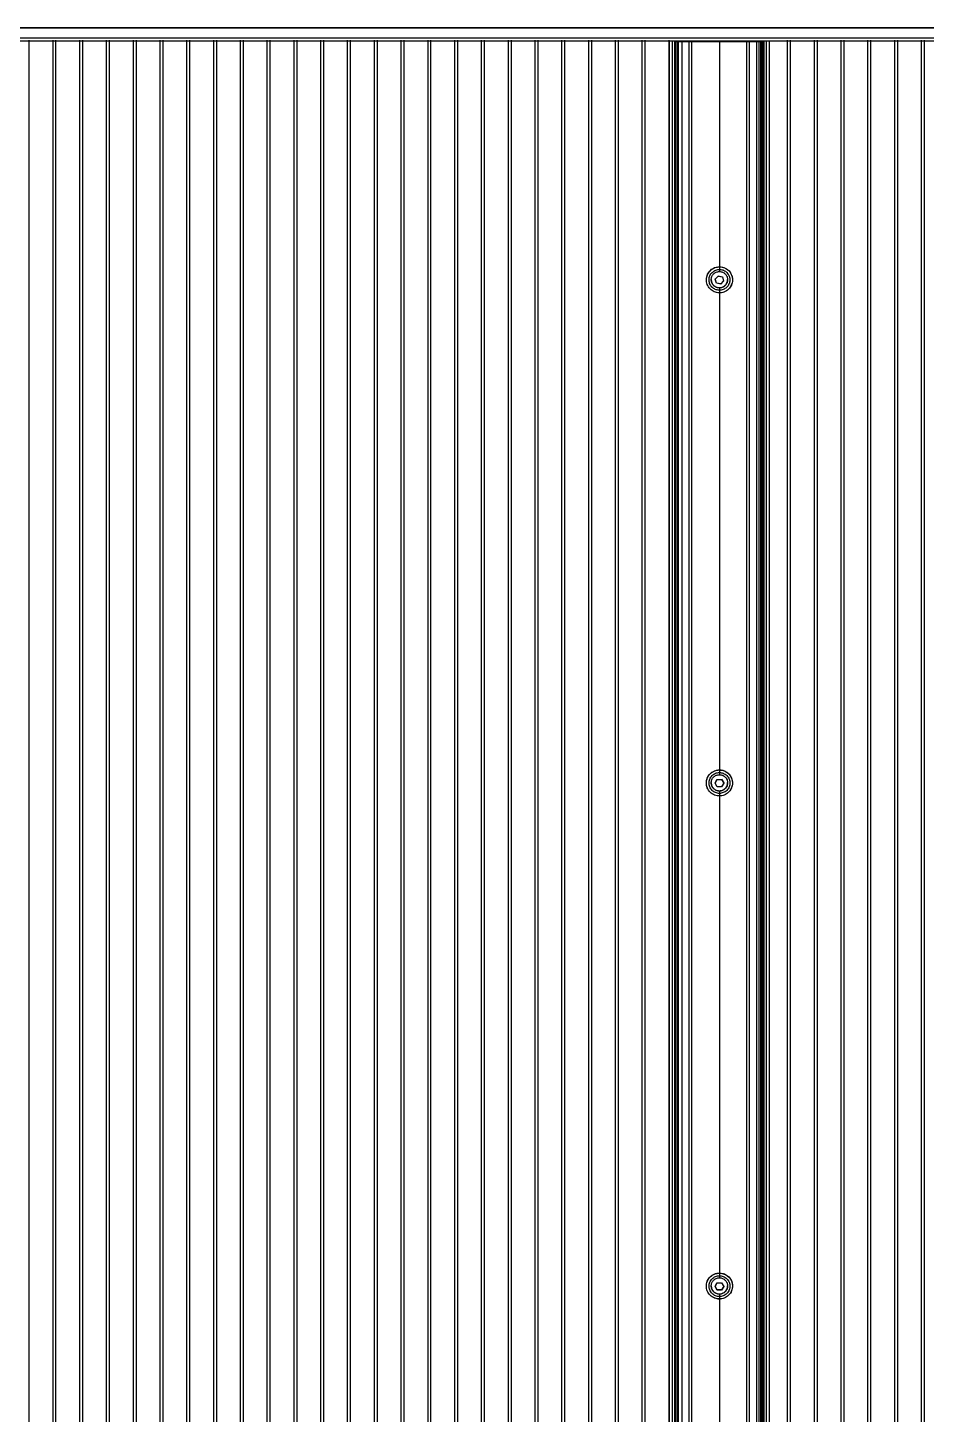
# Model space of a CAD drawing. Header units: millimetres. Extents: x 4625 to 14334, y 16216 to 31562.
# Drawn here: x 8876 to 9480, y 29650 to 30581 of the extents above; entities that cross this region are included whole.
import ezdxf

# ---------------------------------------------------------------- set-up
doc = ezdxf.new("R2010")
doc.units = ezdxf.units.MM
doc.header["$LTSCALE"] = 3
doc.layers.add('Default', color=7, linetype='Continuous')

msp = doc.modelspace()

# ---------------------------------------------------------------- linework, layer by layer
at = {"layer": 'Default'}
for p, q in [((11009.31, 30574), (8508.31, 30574)), ((8536.34, 30581.09), (10980.55, 30581.09)), ((10980.28, 30581.08), (8536.57, 30581.08)), ((11009.31, 30572), (8508.31, 30572)), ((8876.97, 28753.18), (8876.97, 30572.74)), ((8892.97, 28753.18), (8892.97, 30572.74)), ((8894.97, 28753.18), (8894.97, 30572.74)), ((8910.97, 28753.18), (8910.97, 30572.74)), ((8912.97, 28753.18), (8912.97, 30572.74)), ((8928.97, 28753.18), (8928.97, 30572.74)), ((8930.97, 28753.18), (8930.97, 30572.74)), ((8946.97, 28753.18), (8946.97, 30572.74)), ((8948.97, 28753.18), (8948.97, 30572.74)), ((8964.97, 28753.18), (8964.97, 30572.74)), ((8966.97, 28753.18), (8966.97, 30572.74)), ((8982.97, 28753.18), (8982.97, 30572.74)), ((8984.97, 28753.18), (8984.97, 30572.74)), ((9000.97, 28753.18), (9000.97, 30572.74)), ((9002.97, 28753.18), (9002.97, 30572.74)), ((9018.97, 28753.18), (9018.97, 30572.74)), ((9020.97, 28753.18), (9020.97, 30572.74)), ((9036.97, 28753.18), (9036.97, 30572.74)), ((9038.97, 28753.18), (9038.97, 30572.74)), ((9054.97, 28753.18), (9054.97, 30572.74)), ((9056.97, 28753.18), (9056.97, 30572.74)), ((9072.97, 28753.18), (9072.97, 30572.74)), ((9074.97, 28753.18), (9074.97, 30572.74)), ((9090.97, 28753.18), (9090.97, 30572.74)), ((9092.97, 28753.18), (9092.97, 30572.74)), ((9108.97, 28753.18), (9108.97, 30572.74)), ((9110.97, 28753.18), (9110.97, 30572.74)), ((9126.97, 28753.18), (9126.97, 30572.74)), ((9128.97, 28753.18), (9128.97, 30572.74)), ((9144.97, 28753.18), (9144.97, 30572.74)), ((9146.97, 28753.18), (9146.97, 30572.74)), ((9162.97, 28753.18), (9162.97, 30572.74)), ((9164.97, 28753.18), (9164.97, 30572.74)), ((9180.97, 28753.18), (9180.97, 30572.74)), ((9182.97, 28753.18), (9182.97, 30572.74)), ((9198.97, 28753.18), (9198.97, 30572.74)), ((9200.97, 28753.18), (9200.97, 30572.74)), ((9216.97, 28753.18), (9216.97, 30572.74)), ((9218.97, 28753.18), (9218.97, 30572.74)), ((9234.97, 28753.18), (9234.97, 30572.74)), ((9236.97, 28753.18), (9236.97, 30572.74)), ((9252.97, 28753.18), (9252.97, 30572.74)), ((9254.97, 28753.18), (9254.97, 30572.74)), ((9270.97, 28753.18), (9270.97, 30572.74)), ((9272.97, 28753.18), (9272.97, 30572.74)), ((9288.97, 28753.18), (9288.97, 30572.74)), ((9290.97, 28753.18), (9290.97, 30572.74)), ((9306.97, 28753.18), (9306.97, 30572.74)), ((9307.31, 28753.04), (9307.31, 30572.6)), ((9309.31, 28752.59), (9309.31, 30572.14)), ((9310.81, 28752.16), (9310.81, 30571.71)), ((9310.92, 28752.45), (9310.92, 30572)), ((9311.61, 28752.09), (9311.61, 30571.64)), ((9312.56, 28752.45), (9312.56, 30572)), ((9312.56, 28752.25), (9312.56, 30571.8)), ((9313.31, 28752.45), (9313.31, 30572)), ((9315.81, 28752.34), (9315.81, 30571.9)), ((9320.56, 28752.17), (9320.56, 30571.72)), ((9322.31, 28752.17), (9322.31, 30571.73)), ((9340.81, 30571.45), (9340.81, 30417.32)), ((9359.31, 28752.17), (9359.31, 30571.73)), ((9361.06, 28752.17), (9361.06, 30571.72)), ((9365.81, 30571.9), (9365.81, 28752.34)), ((9367.31, 30572), (9367.31, 28752.45)), ((9368.31, 30572), (9368.31, 28752.45)), ((9368.56, 28752.48), (9368.56, 30572.04)), ((9369.06, 28752.45), (9369.06, 30572)), ((9369.06, 28752.25), (9369.06, 30571.8)), ((9370, 28752.09), (9370, 30571.64)), ((9370.69, 30572), (9370.69, 28752.45)), ((9370.81, 28752.16), (9370.81, 30571.71)), ((9372.31, 30572.14), (9372.31, 28752.59)), ((9374.31, 30572.6), (9374.31, 28753.04)), ((9386.64, 28753.18), (9386.64, 30572.74)), ((9388.64, 28753.18), (9388.64, 30572.74)), ((9404.64, 28753.18), (9404.64, 30572.74)), ((9406.64, 28753.18), (9406.64, 30572.74)), ((9422.64, 28753.18), (9422.64, 30572.74)), ((9424.64, 28753.18), (9424.64, 30572.74)), ((9440.64, 28753.18), (9440.64, 30572.74)), ((9442.64, 28753.18), (9442.64, 30572.74)), ((9458.64, 28753.18), (9458.64, 30572.74)), ((9460.64, 28753.18), (9460.64, 30572.74)), ((9476.64, 28753.18), (9476.64, 30572.74)), ((9478.64, 28753.18), (9478.64, 30572.74)), ((9338.84, 30409.64), (9337.99, 30412.39)), ((9337.99, 30412.39), (9337.99, 30412.22)), ((9341.66, 30409), (9338.84, 30409.64)), ((9339.96, 30414.5), (9342.77, 30413.86)), ((9340.81, 30406.35), (9340.81, 30079.4)), ((9343.62, 30411.11), (9341.66, 30409)), ((9341.66, 30409), (9341.66, 30408.82)), ((9342.77, 30413.86), (9343.62, 30411.11)), ((9337.92, 30073.83), (9339.36, 30076.32)), ((9339.36, 30071.33), (9337.92, 30073.83)), ((9342.25, 30071.33), (9339.36, 30071.33)), ((9342.25, 30076.32), (9343.69, 30073.83)), ((9343.69, 30073.83), (9342.25, 30071.33)), ((9340.81, 30068.42), (9340.81, 29741.47)), ((9337.92, 29735.9), (9339.36, 29738.4)), ((9339.36, 29733.41), (9337.92, 29735.9)), ((9343.69, 29735.9), (9342.25, 29733.41)), ((9342.25, 29733.41), (9339.36, 29733.41)), ((9339.36, 29733.41), (9339.36, 29733.23)), ((9340.81, 29730.5), (9340.81, 29601.81)), ((9342.25, 29733.41), (9342.25, 29733.23))]:
    msp.add_line(p, q, dxfattribs=at)
for points in [[(9340.81, 30571.45, 0), (9311.61, 30571.64, 0)], [(9358.43, 30571.66, 0), (9323.19, 30571.66, 0)], [(9370, 30571.64, 0), (9340.81, 30571.45, 0)], [(9332.16, 30410.48, 0), (9332.06, 30411.55, 0), (9332.09, 30412.58, 0), (9332.23, 30413.57, 0), (9332.48, 30414.52, 0), (9332.85, 30415.47, 0), (9333.35, 30416.4, 0), (9333.97, 30417.28, 0), (9334.72, 30418.11, 0), (9335.58, 30418.83, 0), (9336.53, 30419.45, 0), (9337.55, 30419.94, 0), (9338.61, 30420.28, 0), (9339.68, 30420.49, 0), (9340.74, 30420.56, 0), (9341.77, 30420.51, 0), (9342.75, 30420.35, 0), (9343.7, 30420.08, 0), (9344.65, 30419.68, 0), (9345.57, 30419.16, 0), (9346.45, 30418.51, 0), (9347.25, 30417.74, 0), (9347.96, 30416.86, 0), (9348.55, 30415.9, 0), (9349.01, 30414.87, 0), (9349.33, 30413.81, 0), (9349.51, 30412.74, 0), (9349.56, 30411.68, 0), (9349.48, 30410.66, 0), (9349.29, 30409.7, 0), (9348.99, 30408.75, 0), (9348.57, 30407.81, 0), (9348.02, 30406.89, 0)], [(9335.31, 30411.84, 0), (9335.33, 30412.37, 0), (9335.41, 30412.9, 0), (9335.54, 30413.43, 0), (9335.73, 30413.94, 0), (9335.96, 30414.44, 0), (9336.24, 30414.9, 0), (9336.57, 30415.33, 0), (9336.92, 30415.72, 0), (9337.31, 30416.07, 0), (9337.74, 30416.39, 0), (9338.21, 30416.67, 0), (9338.7, 30416.91, 0), (9339.22, 30417.09, 0), (9339.75, 30417.22, 0), (9340.28, 30417.3, 0), (9340.81, 30417.32, 0)], [(9340.81, 30417.32, 0), (9341.33, 30417.3, 0), (9341.86, 30417.22, 0), (9342.39, 30417.09, 0), (9342.91, 30416.91, 0), (9343.41, 30416.67, 0), (9343.88, 30416.39, 0), (9344.31, 30416.07, 0), (9344.7, 30415.72, 0), (9345.05, 30415.33, 0), (9345.37, 30414.9, 0), (9345.65, 30414.44, 0), (9345.89, 30413.94, 0), (9346.07, 30413.43, 0), (9346.2, 30412.9, 0), (9346.28, 30412.37, 0), (9346.31, 30411.84, 0)], [(9335.31, 30411.98, 0), (9335.33, 30411.46, 0), (9335.41, 30410.93, 0), (9335.54, 30410.4, 0), (9335.73, 30409.88, 0), (9335.96, 30409.39, 0), (9336.24, 30408.92, 0), (9336.57, 30408.49, 0), (9336.92, 30408.1, 0), (9337.31, 30407.75, 0), (9337.74, 30407.43, 0), (9338.21, 30407.14, 0), (9338.7, 30406.91, 0), (9339.22, 30406.72, 0), (9339.75, 30406.59, 0), (9340.28, 30406.51, 0), (9340.81, 30406.49, 0), (9341.33, 30406.51, 0), (9341.86, 30406.59, 0), (9342.39, 30406.72, 0), (9342.91, 30406.91, 0), (9343.41, 30407.14, 0), (9343.88, 30407.43, 0), (9344.31, 30407.75, 0), (9344.7, 30408.1, 0), (9345.05, 30408.49, 0), (9345.37, 30408.92, 0), (9345.65, 30409.39, 0), (9345.89, 30409.88, 0), (9346.07, 30410.4, 0), (9346.2, 30410.93, 0), (9346.28, 30411.46, 0), (9346.31, 30411.98, 0)], [(9340.81, 30406.35, 0), (9340.28, 30406.38, 0), (9339.75, 30406.45, 0), (9339.22, 30406.58, 0), (9338.7, 30406.77, 0), (9338.21, 30407, 0), (9337.74, 30407.29, 0), (9337.31, 30407.61, 0), (9336.92, 30407.96, 0), (9336.57, 30408.35, 0), (9336.24, 30408.78, 0), (9335.96, 30409.25, 0), (9335.73, 30409.74, 0), (9335.54, 30410.26, 0), (9335.41, 30410.79, 0), (9335.33, 30411.32, 0), (9335.31, 30411.84, 0)], [(9337.99, 30412.22, 0), (9339.96, 30414.33, 0)], [(9338.84, 30409.46, 0), (9337.99, 30412.22, 0)], [(9341.66, 30408.82, 0), (9338.84, 30409.46, 0)], [(9339.96, 30414.33, 0), (9342.77, 30413.68, 0)], [(9346.31, 30411.84, 0), (9346.28, 30411.32, 0), (9346.2, 30410.79, 0), (9346.07, 30410.26, 0), (9345.89, 30409.74, 0), (9345.65, 30409.25, 0), (9345.37, 30408.78, 0), (9345.05, 30408.35, 0), (9344.7, 30407.96, 0), (9344.31, 30407.61, 0), (9343.88, 30407.29, 0), (9343.41, 30407, 0), (9342.91, 30406.77, 0), (9342.39, 30406.58, 0), (9341.86, 30406.45, 0), (9341.33, 30406.38, 0), (9340.81, 30406.35, 0)], [(9343.62, 30410.93, 0), (9341.66, 30408.82, 0)], [(9342.77, 30413.68, 0), (9343.62, 30410.93, 0)], [(9332.8, 30070.38, 0), (9332.42, 30071.41, 0), (9332.18, 30072.45, 0), (9332.07, 30073.47, 0), (9332.07, 30074.46, 0), (9332.2, 30075.48, 0), (9332.46, 30076.52, 0), (9332.85, 30077.55, 0), (9333.39, 30078.54, 0), (9334.06, 30079.47, 0), (9334.85, 30080.3, 0), (9335.74, 30081.03, 0), (9336.71, 30081.62, 0), (9337.73, 30082.08, 0), (9338.77, 30082.4, 0), (9339.8, 30082.58, 0), (9340.81, 30082.64, 0)], [(9340.81, 30082.64, 0), (9341.94, 30082.57, 0), (9343.09, 30082.34, 0), (9344.25, 30081.94, 0), (9345.37, 30081.36, 0), (9346.41, 30080.61, 0), (9347.34, 30079.72, 0), (9348.12, 30078.7, 0), (9348.74, 30077.6, 0), (9349.18, 30076.45, 0), (9349.45, 30075.29, 0), (9349.55, 30074.16, 0), (9349.51, 30073.04, 0), (9349.32, 30071.89, 0), (9348.96, 30070.73, 0), (9348.42, 30069.6, 0), (9347.71, 30068.54, 0)], [(9335.31, 30073.92, 0), (9335.33, 30074.44, 0), (9335.41, 30074.97, 0), (9335.54, 30075.5, 0), (9335.73, 30076.02, 0), (9335.96, 30076.51, 0), (9336.24, 30076.98, 0), (9336.57, 30077.41, 0), (9336.92, 30077.79, 0), (9337.31, 30078.15, 0), (9337.74, 30078.47, 0), (9338.21, 30078.75, 0), (9338.7, 30078.98, 0), (9339.22, 30079.16, 0), (9339.75, 30079.29, 0), (9340.28, 30079.37, 0), (9340.81, 30079.4, 0)], [(9335.31, 30074.06, 0), (9335.33, 30073.53, 0), (9335.41, 30073, 0), (9335.54, 30072.47, 0), (9335.73, 30071.96, 0), (9335.96, 30071.46, 0), (9336.24, 30071, 0), (9336.57, 30070.56, 0), (9336.92, 30070.17, 0), (9337.31, 30069.82, 0), (9337.74, 30069.5, 0), (9338.21, 30069.22, 0), (9338.7, 30068.98, 0), (9339.22, 30068.8, 0), (9339.75, 30068.67, 0), (9340.28, 30068.59, 0), (9340.81, 30068.56, 0), (9341.33, 30068.59, 0), (9341.86, 30068.67, 0), (9342.39, 30068.8, 0), (9342.91, 30068.98, 0), (9343.41, 30069.22, 0), (9343.88, 30069.5, 0), (9344.31, 30069.82, 0), (9344.7, 30070.17, 0), (9345.05, 30070.56, 0), (9345.37, 30071, 0), (9345.65, 30071.46, 0), (9345.89, 30071.96, 0), (9346.07, 30072.47, 0), (9346.2, 30073, 0), (9346.28, 30073.53, 0), (9346.31, 30074.06, 0)], [(9340.81, 30068.42, 0), (9340.28, 30068.45, 0), (9339.75, 30068.53, 0), (9339.22, 30068.66, 0), (9338.7, 30068.84, 0), (9338.21, 30069.08, 0), (9337.74, 30069.36, 0), (9337.31, 30069.68, 0), (9336.92, 30070.04, 0), (9336.57, 30070.42, 0), (9336.24, 30070.86, 0), (9335.96, 30071.32, 0), (9335.73, 30071.82, 0), (9335.54, 30072.33, 0), (9335.41, 30072.86, 0), (9335.33, 30073.39, 0), (9335.31, 30073.92, 0)], [(9337.92, 30073.65, 0), (9339.36, 30076.14, 0)], [(9339.36, 30071.16, 0), (9337.92, 30073.65, 0)], [(9339.36, 30076.14, 0), (9342.25, 30076.14, 0)], [(9342.25, 30071.16, 0), (9339.36, 30071.16, 0)], [(9340.81, 30079.4, 0), (9341.33, 30079.37, 0), (9341.86, 30079.29, 0), (9342.39, 30079.16, 0), (9342.91, 30078.98, 0), (9343.41, 30078.75, 0), (9343.88, 30078.47, 0), (9344.31, 30078.15, 0), (9344.7, 30077.79, 0), (9345.05, 30077.41, 0), (9345.37, 30076.98, 0), (9345.65, 30076.51, 0), (9345.89, 30076.02, 0), (9346.07, 30075.5, 0), (9346.2, 30074.97, 0), (9346.28, 30074.44, 0), (9346.31, 30073.92, 0)], [(9346.31, 30073.92, 0), (9346.28, 30073.39, 0), (9346.2, 30072.86, 0), (9346.07, 30072.33, 0), (9345.89, 30071.82, 0), (9345.65, 30071.32, 0), (9345.37, 30070.86, 0), (9345.05, 30070.42, 0), (9344.7, 30070.04, 0), (9344.31, 30069.68, 0), (9343.88, 30069.36, 0), (9343.41, 30069.08, 0), (9342.91, 30068.84, 0), (9342.39, 30068.66, 0), (9341.86, 30068.53, 0), (9341.33, 30068.45, 0), (9340.81, 30068.42, 0)], [(9342.25, 30076.14, 0), (9343.69, 30073.65, 0)], [(9343.69, 30073.65, 0), (9342.25, 30071.16, 0)], [(9332.12, 29734.97, 0), (9332.06, 29735.82, 0), (9332.08, 29736.66, 0), (9332.2, 29737.53, 0), (9332.4, 29738.41, 0), (9332.71, 29739.29, 0), (9333.11, 29740.14, 0), (9333.62, 29740.96, 0), (9334.22, 29741.73, 0), (9334.9, 29742.43, 0), (9335.66, 29743.04, 0), (9336.47, 29743.57, 0), (9337.33, 29743.99, 0), (9338.2, 29744.32, 0), (9339.08, 29744.54, 0), (9339.96, 29744.67, 0), (9340.81, 29744.72, 0)], [(9340.81, 29744.72, 0), (9341.89, 29744.65, 0), (9343, 29744.44, 0), (9344.11, 29744.07, 0), (9345.19, 29743.54, 0), (9346.2, 29742.86, 0), (9347.12, 29742.03, 0), (9347.91, 29741.08, 0), (9348.55, 29740.05, 0), (9349.03, 29738.96, 0), (9349.36, 29737.85, 0), (9349.52, 29736.75, 0), (9349.55, 29735.68, 0), (9349.44, 29734.59, 0), (9349.19, 29733.48, 0), (9348.77, 29732.38, 0), (9348.2, 29731.31, 0)], [(9335.31, 29735.99, 0), (9335.33, 29736.52, 0), (9335.41, 29737.05, 0), (9335.54, 29737.58, 0), (9335.73, 29738.09, 0), (9335.96, 29738.59, 0), (9336.24, 29739.05, 0), (9336.57, 29739.48, 0), (9336.92, 29739.87, 0), (9337.31, 29740.22, 0), (9337.74, 29740.54, 0), (9338.21, 29740.82, 0), (9338.7, 29741.06, 0), (9339.22, 29741.24, 0), (9339.75, 29741.37, 0), (9340.28, 29741.45, 0), (9340.81, 29741.47, 0)], [(9335.31, 29736.13, 0), (9335.33, 29735.61, 0), (9335.41, 29735.08, 0), (9335.54, 29734.55, 0), (9335.73, 29734.03, 0), (9335.96, 29733.54, 0), (9336.24, 29733.07, 0), (9336.57, 29732.64, 0), (9336.92, 29732.25, 0), (9337.31, 29731.9, 0), (9337.74, 29731.58, 0), (9338.21, 29731.29, 0), (9338.7, 29731.06, 0), (9339.22, 29730.87, 0), (9339.75, 29730.74, 0), (9340.28, 29730.67, 0), (9340.81, 29730.64, 0), (9341.33, 29730.67, 0), (9341.86, 29730.74, 0), (9342.39, 29730.87, 0), (9342.91, 29731.06, 0), (9343.41, 29731.29, 0), (9343.88, 29731.58, 0), (9344.31, 29731.9, 0), (9344.7, 29732.25, 0), (9345.05, 29732.64, 0), (9345.37, 29733.07, 0), (9345.65, 29733.54, 0), (9345.89, 29734.03, 0), (9346.07, 29734.55, 0), (9346.2, 29735.08, 0), (9346.28, 29735.61, 0), (9346.31, 29736.13, 0)], [(9340.81, 29730.5, 0), (9340.28, 29730.53, 0), (9339.75, 29730.6, 0), (9339.22, 29730.73, 0), (9338.7, 29730.92, 0), (9338.21, 29731.15, 0), (9337.74, 29731.44, 0), (9337.31, 29731.76, 0), (9336.92, 29732.11, 0), (9336.57, 29732.5, 0), (9336.24, 29732.93, 0), (9335.96, 29733.4, 0), (9335.73, 29733.89, 0), (9335.54, 29734.41, 0), (9335.41, 29734.94, 0), (9335.33, 29735.47, 0), (9335.31, 29735.99, 0)], [(9337.92, 29735.72, 0), (9339.36, 29738.22, 0)], [(9339.36, 29733.23, 0), (9337.92, 29735.72, 0)], [(9339.36, 29738.22, 0), (9342.25, 29738.22, 0)], [(9340.81, 29741.47, 0), (9341.33, 29741.45, 0), (9341.86, 29741.37, 0), (9342.39, 29741.24, 0), (9342.91, 29741.06, 0), (9343.41, 29740.82, 0), (9343.88, 29740.54, 0), (9344.31, 29740.22, 0), (9344.7, 29739.87, 0), (9345.05, 29739.48, 0), (9345.37, 29739.05, 0), (9345.65, 29738.59, 0), (9345.89, 29738.09, 0), (9346.07, 29737.58, 0), (9346.2, 29737.05, 0), (9346.28, 29736.52, 0), (9346.31, 29735.99, 0)], [(9346.31, 29735.99, 0), (9346.28, 29735.47, 0), (9346.2, 29734.94, 0), (9346.07, 29734.41, 0), (9345.89, 29733.89, 0), (9345.65, 29733.4, 0), (9345.37, 29732.93, 0), (9345.05, 29732.5, 0), (9344.7, 29732.11, 0), (9344.31, 29731.76, 0), (9343.88, 29731.44, 0), (9343.41, 29731.15, 0), (9342.91, 29730.92, 0), (9342.39, 29730.73, 0), (9341.86, 29730.6, 0), (9341.33, 29730.53, 0), (9340.81, 29730.5, 0)], [(9342.25, 29738.22, 0), (9343.69, 29735.72, 0)], [(9343.69, 29735.72, 0), (9342.25, 29733.23, 0)], [(9342.46, 29727.41, 0), (9341.2, 29727.27, 0), (9339.97, 29727.3, 0), (9338.7, 29727.51, 0), (9337.43, 29727.93, 0)], [(9342.25, 29733.23, 0), (9339.36, 29733.23, 0)]]:
    msp.add_polyline3d(points, dxfattribs=at)
for points in [[(9338.86, 30403.24, 0), (9338.1, 30403.45, 0), (9337.34, 30403.74, 0), (9336.58, 30404.11, 0), (9335.85, 30404.56, 0), (9335.16, 30405.09, 0), (9334.51, 30405.7, 0), (9333.92, 30406.37, 0), (9333.4, 30407.11, 0), (9332.96, 30407.9, 0), (9332.6, 30408.73, 0), (9332.33, 30409.57, 0), (9332.16, 30410.43, 0), (9332.07, 30411.28, 0), (9332.07, 30412.12, 0), (9332.14, 30412.93, 0), (9332.28, 30413.7, 0), (9332.49, 30414.46, 0), (9332.78, 30415.22, 0), (9333.14, 30415.97, 0), (9333.6, 30416.69, 0), (9334.13, 30417.39, 0), (9334.74, 30418.04, 0), (9335.42, 30418.63, 0), (9336.16, 30419.15, 0), (9336.95, 30419.59, 0), (9337.77, 30419.94, 0), (9338.62, 30420.2, 0), (9339.48, 30420.38, 0), (9340.34, 30420.47, 0), (9341.17, 30420.47, 0), (9341.98, 30420.4, 0), (9342.76, 30420.26, 0), (9343.52, 30420.05, 0), (9344.28, 30419.76, 0), (9345.03, 30419.4, 0), (9345.76, 30418.95, 0), (9346.46, 30418.42, 0), (9347.11, 30417.81, 0), (9347.7, 30417.13, 0), (9348.22, 30416.39, 0), (9348.66, 30415.6, 0), (9349.01, 30414.78, 0), (9349.28, 30413.93, 0), (9349.46, 30413.07, 0), (9349.54, 30412.22, 0), (9349.55, 30411.39, 0), (9349.48, 30410.58, 0), (9349.34, 30409.81, 0), (9349.13, 30409.05, 0), (9348.84, 30408.29, 0), (9348.47, 30407.54, 0), (9348.02, 30406.81, 0), (9347.49, 30406.11, 0), (9346.88, 30405.47, 0), (9346.2, 30404.88, 0), (9345.46, 30404.36, 0), (9344.67, 30403.92, 0), (9343.84, 30403.57, 0), (9342.99, 30403.3, 0), (9342.13, 30403.12, 0), (9341.28, 30403.04, 0), (9340.44, 30403.03, 0), (9339.63, 30403.1, 0)], [(9339.25, 30404.95, 0), (9338.64, 30405.11, 0), (9338.03, 30405.34, 0), (9337.43, 30405.64, 0), (9336.84, 30406, 0), (9336.29, 30406.42, 0), (9335.77, 30406.91, 0), (9335.29, 30407.45, 0), (9334.88, 30408.04, 0), (9334.53, 30408.67, 0), (9334.24, 30409.33, 0), (9334.03, 30410.01, 0), (9333.89, 30410.69, 0), (9333.82, 30411.38, 0), (9333.81, 30412.05, 0), (9333.87, 30412.69, 0), (9333.98, 30413.31, 0), (9334.15, 30413.92, 0), (9334.38, 30414.52, 0), (9334.68, 30415.12, 0), (9335.04, 30415.71, 0), (9335.46, 30416.26, 0), (9335.95, 30416.78, 0), (9336.49, 30417.25, 0), (9337.09, 30417.67, 0), (9337.72, 30418.02, 0), (9338.38, 30418.3, 0), (9339.06, 30418.51, 0), (9339.75, 30418.65, 0), (9340.43, 30418.73, 0), (9341.1, 30418.73, 0), (9341.75, 30418.67, 0), (9342.37, 30418.56, 0), (9342.98, 30418.39, 0), (9343.58, 30418.16, 0), (9344.19, 30417.87, 0), (9344.77, 30417.51, 0), (9345.33, 30417.08, 0), (9345.85, 30416.6, 0), (9346.32, 30416.06, 0), (9346.74, 30415.46, 0), (9347.09, 30414.83, 0), (9347.37, 30414.17, 0), (9347.59, 30413.5, 0), (9347.73, 30412.81, 0), (9347.8, 30412.13, 0), (9347.8, 30411.46, 0), (9347.74, 30410.81, 0), (9347.63, 30410.19, 0), (9347.46, 30409.59, 0), (9347.23, 30408.98, 0), (9346.94, 30408.38, 0), (9346.58, 30407.8, 0), (9346.15, 30407.24, 0), (9345.66, 30406.72, 0), (9345.12, 30406.25, 0), (9344.53, 30405.84, 0), (9343.9, 30405.49, 0), (9343.23, 30405.2, 0), (9342.55, 30404.99, 0), (9341.87, 30404.85, 0), (9341.18, 30404.78, 0), (9340.51, 30404.78, 0), (9339.87, 30404.83, 0)], [(9340.81, 30082.56, 0), (9341.59, 30082.52, 0), (9342.4, 30082.41, 0), (9343.22, 30082.22, 0), (9344.03, 30081.94, 0), (9344.83, 30081.58, 0), (9345.6, 30081.13, 0), (9346.32, 30080.6, 0), (9346.99, 30080, 0), (9347.6, 30079.33, 0), (9348.13, 30078.6, 0), (9348.58, 30077.84, 0), (9348.94, 30077.04, 0), (9349.22, 30076.23, 0), (9349.41, 30075.42, 0), (9349.52, 30074.61, 0), (9349.56, 30073.83, 0), (9349.52, 30073.04, 0), (9349.41, 30072.24, 0), (9349.22, 30071.43, 0), (9348.94, 30070.61, 0), (9348.58, 30069.82, 0), (9348.13, 30069.05, 0), (9347.6, 30068.33, 0), (9346.99, 30067.66, 0), (9346.32, 30067.05, 0), (9345.6, 30066.52, 0), (9344.83, 30066.07, 0), (9344.03, 30065.71, 0), (9343.22, 30065.44, 0), (9342.4, 30065.24, 0), (9341.59, 30065.13, 0), (9340.81, 30065.1, 0), (9340.02, 30065.13, 0), (9339.22, 30065.24, 0), (9338.4, 30065.44, 0), (9337.59, 30065.71, 0), (9336.79, 30066.07, 0), (9336.02, 30066.52, 0), (9335.29, 30067.05, 0), (9334.62, 30067.66, 0), (9334.01, 30068.33, 0), (9333.48, 30069.05, 0), (9333.04, 30069.82, 0), (9332.67, 30070.61, 0), (9332.4, 30071.43, 0), (9332.2, 30072.24, 0), (9332.09, 30073.04, 0), (9332.06, 30073.83, 0), (9332.09, 30074.61, 0), (9332.2, 30075.42, 0), (9332.4, 30076.23, 0), (9332.67, 30077.04, 0), (9333.04, 30077.84, 0), (9333.48, 30078.6, 0), (9334.01, 30079.33, 0), (9334.62, 30080, 0), (9335.29, 30080.6, 0), (9336.02, 30081.13, 0), (9336.79, 30081.58, 0), (9337.59, 30081.94, 0), (9338.4, 30082.22, 0), (9339.22, 30082.41, 0), (9340.02, 30082.52, 0)], [(9340.81, 30080.81, 0), (9341.44, 30080.78, 0), (9342.08, 30080.69, 0), (9342.73, 30080.54, 0), (9343.38, 30080.32, 0), (9344.02, 30080.03, 0), (9344.64, 30079.67, 0), (9345.22, 30079.25, 0), (9345.76, 30078.77, 0), (9346.24, 30078.23, 0), (9346.67, 30077.65, 0), (9347.03, 30077.03, 0), (9347.32, 30076.4, 0), (9347.54, 30075.75, 0), (9347.69, 30075.1, 0), (9347.78, 30074.45, 0), (9347.81, 30073.83, 0), (9347.78, 30073.2, 0), (9347.69, 30072.56, 0), (9347.54, 30071.91, 0), (9347.32, 30071.26, 0), (9347.03, 30070.62, 0), (9346.67, 30070.01, 0), (9346.24, 30069.43, 0), (9345.76, 30068.89, 0), (9345.22, 30068.41, 0), (9344.64, 30067.98, 0), (9344.02, 30067.62, 0), (9343.38, 30067.33, 0), (9342.73, 30067.11, 0), (9342.08, 30066.96, 0), (9341.44, 30066.87, 0), (9340.81, 30066.84, 0), (9340.18, 30066.87, 0), (9339.53, 30066.96, 0), (9338.88, 30067.11, 0), (9338.23, 30067.33, 0), (9337.59, 30067.62, 0), (9336.98, 30067.98, 0), (9336.4, 30068.41, 0), (9335.86, 30068.89, 0), (9335.37, 30069.43, 0), (9334.95, 30070.01, 0), (9334.59, 30070.62, 0), (9334.3, 30071.26, 0), (9334.08, 30071.91, 0), (9333.92, 30072.56, 0), (9333.84, 30073.2, 0), (9333.81, 30073.83, 0), (9333.84, 30074.45, 0), (9333.92, 30075.1, 0), (9334.08, 30075.75, 0), (9334.3, 30076.4, 0), (9334.59, 30077.03, 0), (9334.95, 30077.65, 0), (9335.37, 30078.23, 0), (9335.86, 30078.77, 0), (9336.4, 30079.25, 0), (9336.98, 30079.67, 0), (9337.59, 30080.03, 0), (9338.23, 30080.32, 0), (9338.88, 30080.54, 0), (9339.53, 30080.69, 0), (9340.18, 30080.78, 0)], [(9340.81, 29744.63, 0), (9341.59, 29744.6, 0), (9342.4, 29744.49, 0), (9343.22, 29744.29, 0), (9344.03, 29744.02, 0), (9344.83, 29743.66, 0), (9345.6, 29743.21, 0), (9346.32, 29742.68, 0), (9346.99, 29742.07, 0), (9347.6, 29741.4, 0), (9348.13, 29740.68, 0), (9348.58, 29739.91, 0), (9348.94, 29739.12, 0), (9349.22, 29738.3, 0), (9349.41, 29737.49, 0), (9349.52, 29736.69, 0), (9349.56, 29735.9, 0), (9349.52, 29735.12, 0), (9349.41, 29734.31, 0), (9349.22, 29733.5, 0), (9348.94, 29732.69, 0), (9348.58, 29731.89, 0), (9348.13, 29731.13, 0), (9347.6, 29730.4, 0), (9346.99, 29729.73, 0), (9346.32, 29729.13, 0), (9345.6, 29728.6, 0), (9344.83, 29728.15, 0), (9344.03, 29727.79, 0), (9343.22, 29727.51, 0), (9342.4, 29727.32, 0), (9341.59, 29727.21, 0), (9340.81, 29727.17, 0), (9340.02, 29727.21, 0), (9339.22, 29727.32, 0), (9338.4, 29727.51, 0), (9337.59, 29727.79, 0), (9336.79, 29728.15, 0), (9336.02, 29728.6, 0), (9335.29, 29729.13, 0), (9334.62, 29729.73, 0), (9334.01, 29730.4, 0), (9333.48, 29731.13, 0), (9333.04, 29731.89, 0), (9332.67, 29732.69, 0), (9332.4, 29733.5, 0), (9332.2, 29734.31, 0), (9332.09, 29735.12, 0), (9332.06, 29735.9, 0), (9332.09, 29736.69, 0), (9332.2, 29737.49, 0), (9332.4, 29738.3, 0), (9332.67, 29739.12, 0), (9333.04, 29739.91, 0), (9333.48, 29740.68, 0), (9334.01, 29741.4, 0), (9334.62, 29742.07, 0), (9335.29, 29742.68, 0), (9336.02, 29743.21, 0), (9336.79, 29743.66, 0), (9337.59, 29744.02, 0), (9338.4, 29744.29, 0), (9339.22, 29744.49, 0), (9340.02, 29744.6, 0)], [(9340.81, 29742.89, 0), (9341.44, 29742.86, 0), (9342.08, 29742.77, 0), (9342.73, 29742.62, 0), (9343.38, 29742.4, 0), (9344.02, 29742.11, 0), (9344.64, 29741.75, 0), (9345.22, 29741.32, 0), (9345.76, 29740.84, 0), (9346.24, 29740.3, 0), (9346.67, 29739.72, 0), (9347.03, 29739.11, 0), (9347.32, 29738.47, 0), (9347.54, 29737.82, 0), (9347.69, 29737.17, 0), (9347.78, 29736.53, 0), (9347.81, 29735.9, 0), (9347.78, 29735.28, 0), (9347.69, 29734.63, 0), (9347.54, 29733.98, 0), (9347.32, 29733.33, 0), (9347.03, 29732.7, 0), (9346.67, 29732.08, 0), (9346.24, 29731.5, 0), (9345.76, 29730.96, 0), (9345.22, 29730.48, 0), (9344.64, 29730.06, 0), (9344.02, 29729.7, 0), (9343.38, 29729.41, 0), (9342.73, 29729.19, 0), (9342.08, 29729.04, 0), (9341.44, 29728.95, 0), (9340.81, 29728.92, 0), (9340.18, 29728.95, 0), (9339.53, 29729.04, 0), (9338.88, 29729.19, 0), (9338.23, 29729.41, 0), (9337.59, 29729.7, 0), (9336.98, 29730.06, 0), (9336.4, 29730.48, 0), (9335.86, 29730.96, 0), (9335.37, 29731.5, 0), (9334.95, 29732.08, 0), (9334.59, 29732.7, 0), (9334.3, 29733.33, 0), (9334.08, 29733.98, 0), (9333.92, 29734.63, 0), (9333.84, 29735.28, 0), (9333.81, 29735.9, 0), (9333.84, 29736.53, 0), (9333.92, 29737.17, 0), (9334.08, 29737.82, 0), (9334.3, 29738.47, 0), (9334.59, 29739.11, 0), (9334.95, 29739.72, 0), (9335.37, 29740.3, 0), (9335.86, 29740.84, 0), (9336.4, 29741.32, 0), (9336.98, 29741.75, 0), (9337.59, 29742.11, 0), (9338.23, 29742.4, 0), (9338.88, 29742.62, 0), (9339.53, 29742.77, 0), (9340.18, 29742.86, 0)]]:
    msp.add_polyline3d(points, close=True, dxfattribs=at)

doc.saveas('drawing.dxf')
